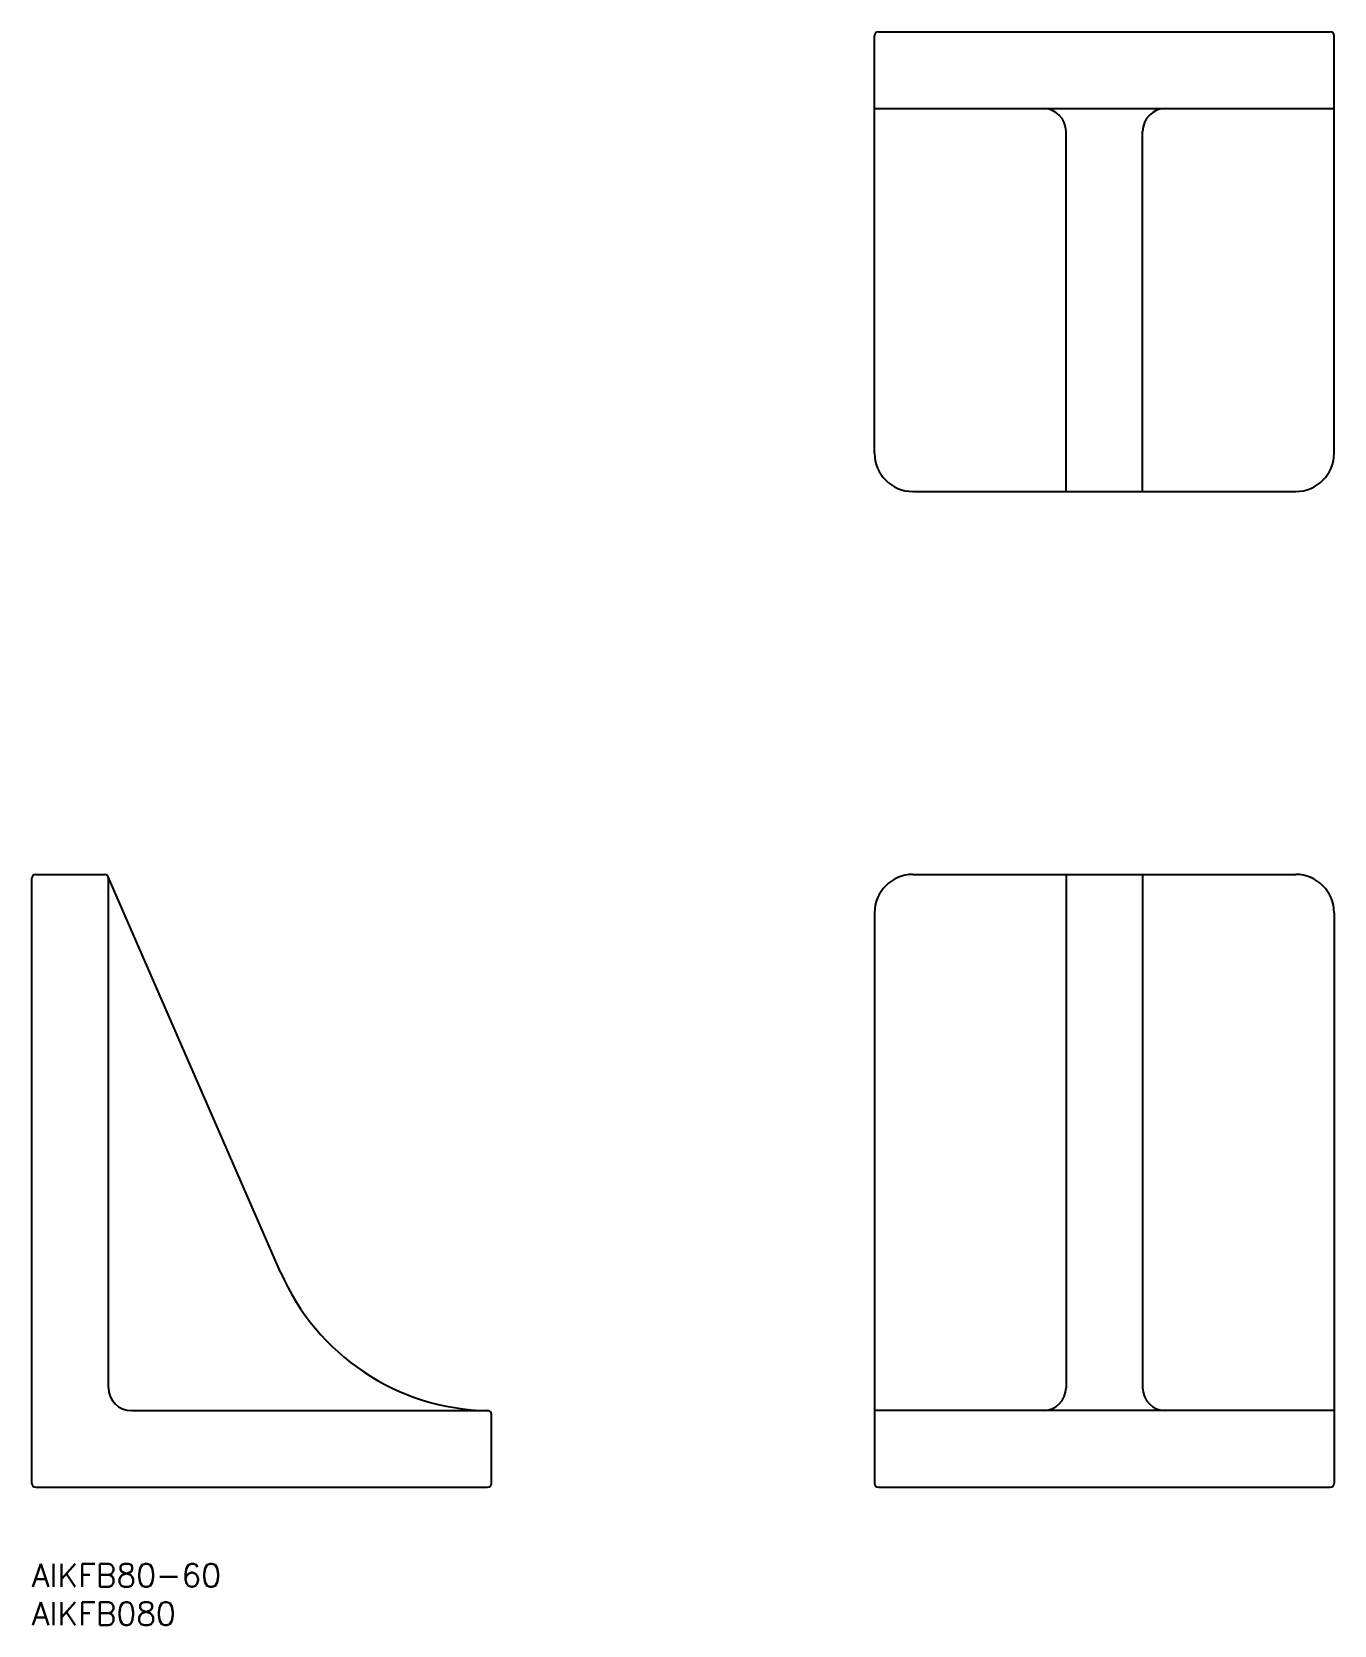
# Model space of a CAD drawing. Extents: x 0 to 170, y -8 to 200.
import ezdxf

# ---------------------------------------------------------------- set-up
doc = ezdxf.new("R2010")
doc.units = 0
doc.header["$LTSCALE"] = 0.5
doc.layers.add('MSM_CONTINUOUS', color=7, linetype='CONTINUOUS')
doc.layers.add('MSM_PART_NUMBER', color=7, linetype='CONTINUOUS')
doc.styles.get("Standard").update_dxf_attribs({"font": 'txt.shx', "height": 3, "bigfont": 'bigfont.shx'})

# ---------------------------------------------------------------- blocks, each defined once
blk = doc.blocks.new('*U3')
at = {"layer": 'MSM_PART_NUMBER'}
blk.add_text('AIKFB80-60', height=3, dxfattribs=at).set_placement((0, -3))
blk = doc.blocks.new('*U4')
at = {"layer": 'MSM_PART_NUMBER'}
blk.add_text('AIKFB080', height=3, dxfattribs=at).set_placement((0, -8))

msp = doc.modelspace()

# ---------------------------------------------------------------- linework, layer by layer
at = {"layer": 'MSM_CONTINUOUS'}
for p, q in [((110.5, 200), (169.5, 200)), ((110, 145), (110, 199.5)), ((170, 145), (170, 199.5)), ((110, 190), (170, 190)), ((135, 140), (135, 187)), ((145, 140), (145, 187)), ((115, 140), (165, 140)), ((0, 10.5), (0, 89.5)), ((0.5, 90), (9.5, 90)), ((32.47, 38.08), (9.96, 89.7)), ((10, 23), (10, 89.5)), ((115, 90), (165, 90)), ((135, 90), (135, 23)), ((145, 90), (145, 23)), ((110, 85), (110, 10.5)), ((170, 85), (170, 10.5)), ((13, 20), (59.5, 20)), ((60, 10.5), (60, 19.5)), ((170, 20), (110, 20)), ((0.5, 10), (59.5, 10)), ((110.5, 10), (169.5, 10))]:
    msp.add_line(p, q, dxfattribs=at)
for centre, radius, start, end in [((110.5, 199.5), 0.5, 90, 180), ((169.5, 199.5), 0.5, 0, 90), ((132, 187), 3, 0, 90), ((148, 187), 3, 90, 180), ((115, 145), 5, 180, 270), ((165, 145), 5, 270, 0), ((0.5, 89.5), 0.5, 90, 180), ((9.5, 89.5), 0.5, 0, 90), ((115, 85), 5, 90, 180), ((165, 85), 5, 0, 90), ((60, 50), 30, 203.4002, 269.0763), ((13, 23), 3, 180, 270), ((132, 23), 3, 270, 0), ((148, 23), 3, 180, 270), ((59.5, 19.5), 0.5, 0, 90), ((0.5, 10.5), 0.5, 180, 270), ((59.5, 10.5), 0.5, 270, 0), ((110.5, 10.5), 0.5, 180, 270), ((169.5, 10.5), 0.5, 270, 0)]:
    msp.add_arc(centre, radius, start, end, dxfattribs=at)

# ---------------------------------------------------------------- block references
for name in ['*U3', '*U4']:
    msp.add_blockref(name, (0, 0), dxfattribs=at)

doc.saveas('drawing.dxf')
